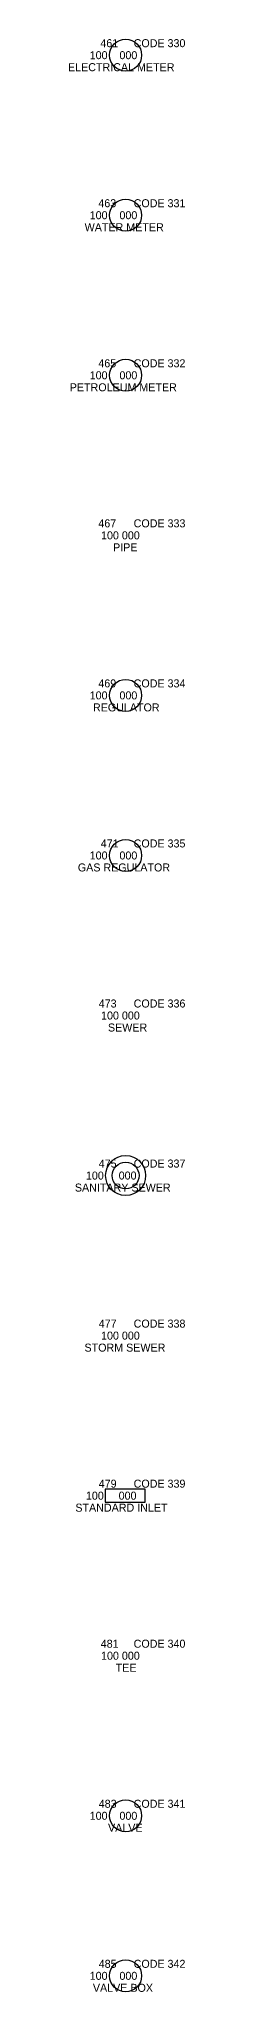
# Model space of a CAD drawing. Extents: x -12 to 6123, y -3 to 1005.
# Drawn here: x 1392.9 to 1407.4, y 238 to 482 of the extents above; entities that cross this region are included whole.
import ezdxf

# ---------------------------------------------------------------- set-up
doc = ezdxf.new("R2010")
doc.units = 0
for name, color, linetype in [('Drainage_EX_Storm Sewer', 7, 'Continuous'), ('Topo_Drainage Items', 7, 'Continuous'), ('Topo_Field Comments', 7, 'Continuous'), ('Topo_Point Descriptions', 7, 'Continuous'), ('Topo_Point Elevations', 7, 'Continuous'), ('Topo_Point Numbers', 7, 'Continuous'), ('Topo_Utilities', 7, 'Continuous')]:
    doc.layers.add(name, color=color, linetype=linetype)

msp = doc.modelspace()

# ---------------------------------------------------------------- linework, layer by layer
at = {"layer": 'Drainage_EX_Storm Sewer'}
for p, q in [((1400, 360), (1400, 360)), ((1400, 320), (1400, 320))]:
    msp.add_line(p, q, dxfattribs=at)
at = {"layer": 'Topo_Drainage Items'}
msp.add_lwpolyline([(1397.45, 299.17), (1402.45, 299.17), (1402.45, 300.83), (1397.45, 300.83)], close=True, dxfattribs=at)
at = {"layer": 'Topo_Utilities'}
for p, q in [((1400, 420), (1400, 420)), ((1400, 280), (1400, 280))]:
    msp.add_line(p, q, dxfattribs=at)
for centre, radius in [((1400, 480), 2), ((1400, 460), 2), ((1400, 440), 2), ((1400, 400), 2), ((1400, 380), 2), ((1400, 340), 2.5), ((1400, 340), 1.67), ((1400, 260), 2), ((1400, 240), 2)]:
    msp.add_circle(centre, radius, dxfattribs=at)

# ---------------------------------------------------------------- texts
at = {"layer": 'Topo_Field Comments'}
for s, p in [('CODE 330', (1401, 481)), ('CODE 331', (1401, 461)), ('CODE 332', (1401, 441)), ('CODE 333', (1401, 421)), ('CODE 334', (1401, 401)), ('CODE 335', (1401, 381)), ('CODE 336', (1401, 361)), ('CODE 337', (1401, 341)), ('CODE 338', (1401, 321)), ('CODE 339', (1401, 301)), ('CODE 340', (1401, 281)), ('CODE 341', (1401, 261)), ('CODE 342', (1401, 241))]:
    msp.add_text(s, height=1, dxfattribs=at).set_placement(p)
at = {"layer": 'Topo_Point Descriptions'}
for s, p in [('ELECTRICAL METER', (1392.8, 478)), ('WATER METER', (1394.88, 458)), ('PETROLEUM METER', (1393.02, 438)), ('PIPE', (1398.43, 418)), ('REGULATOR', (1395.92, 398)), ('GAS REGULATOR', (1394.03, 378)), ('SEWER', (1397.79, 358)), ('SANITARY SEWER', (1393.66, 338)), ('STORM SEWER', (1394.86, 318)), ('STANDARD INLET', (1393.72, 298)), ('TEE', (1398.76, 278)), ('VALVE', (1397.8, 258)), ('VALVE BOX', (1395.91, 238))]:
    msp.add_text(s, height=1, dxfattribs=at).set_placement(p)
at = {"layer": 'Topo_Point Elevations'}
for s, p in [('100    000', (1395.51, 479.5)), ('100    000', (1395.51, 459.5)), ('100    000', (1395.51, 439.5)), ('100 000', (1396.93, 419.5)), ('100    000', (1395.51, 399.5)), ('100    000', (1395.51, 379.5)), ('100 000', (1396.93, 359.5)), ('100     000', (1395.04, 339.5)), ('100 000', (1396.93, 319.5)), ('100     000', (1395.04, 299.5)), ('100 000', (1396.93, 279.5)), ('100    000', (1395.51, 259.5)), ('100    000', (1395.51, 239.5))]:
    msp.add_text(s, height=1, dxfattribs=at).set_placement(p)
at = {"layer": 'Topo_Point Numbers'}
for s, p in [('461', (1396.84, 481)), ('463', (1396.59, 461)), ('465', (1396.59, 441)), ('467', (1396.59, 421)), ('469', (1396.59, 401)), ('471', (1396.89, 381)), ('473', (1396.64, 361)), ('475', (1396.64, 341)), ('477', (1396.64, 321)), ('479', (1396.64, 301)), ('481', (1396.89, 281)), ('483', (1396.64, 261)), ('485', (1396.64, 241))]:
    msp.add_text(s, height=1, dxfattribs=at).set_placement(p)

doc.saveas('drawing.dxf')
